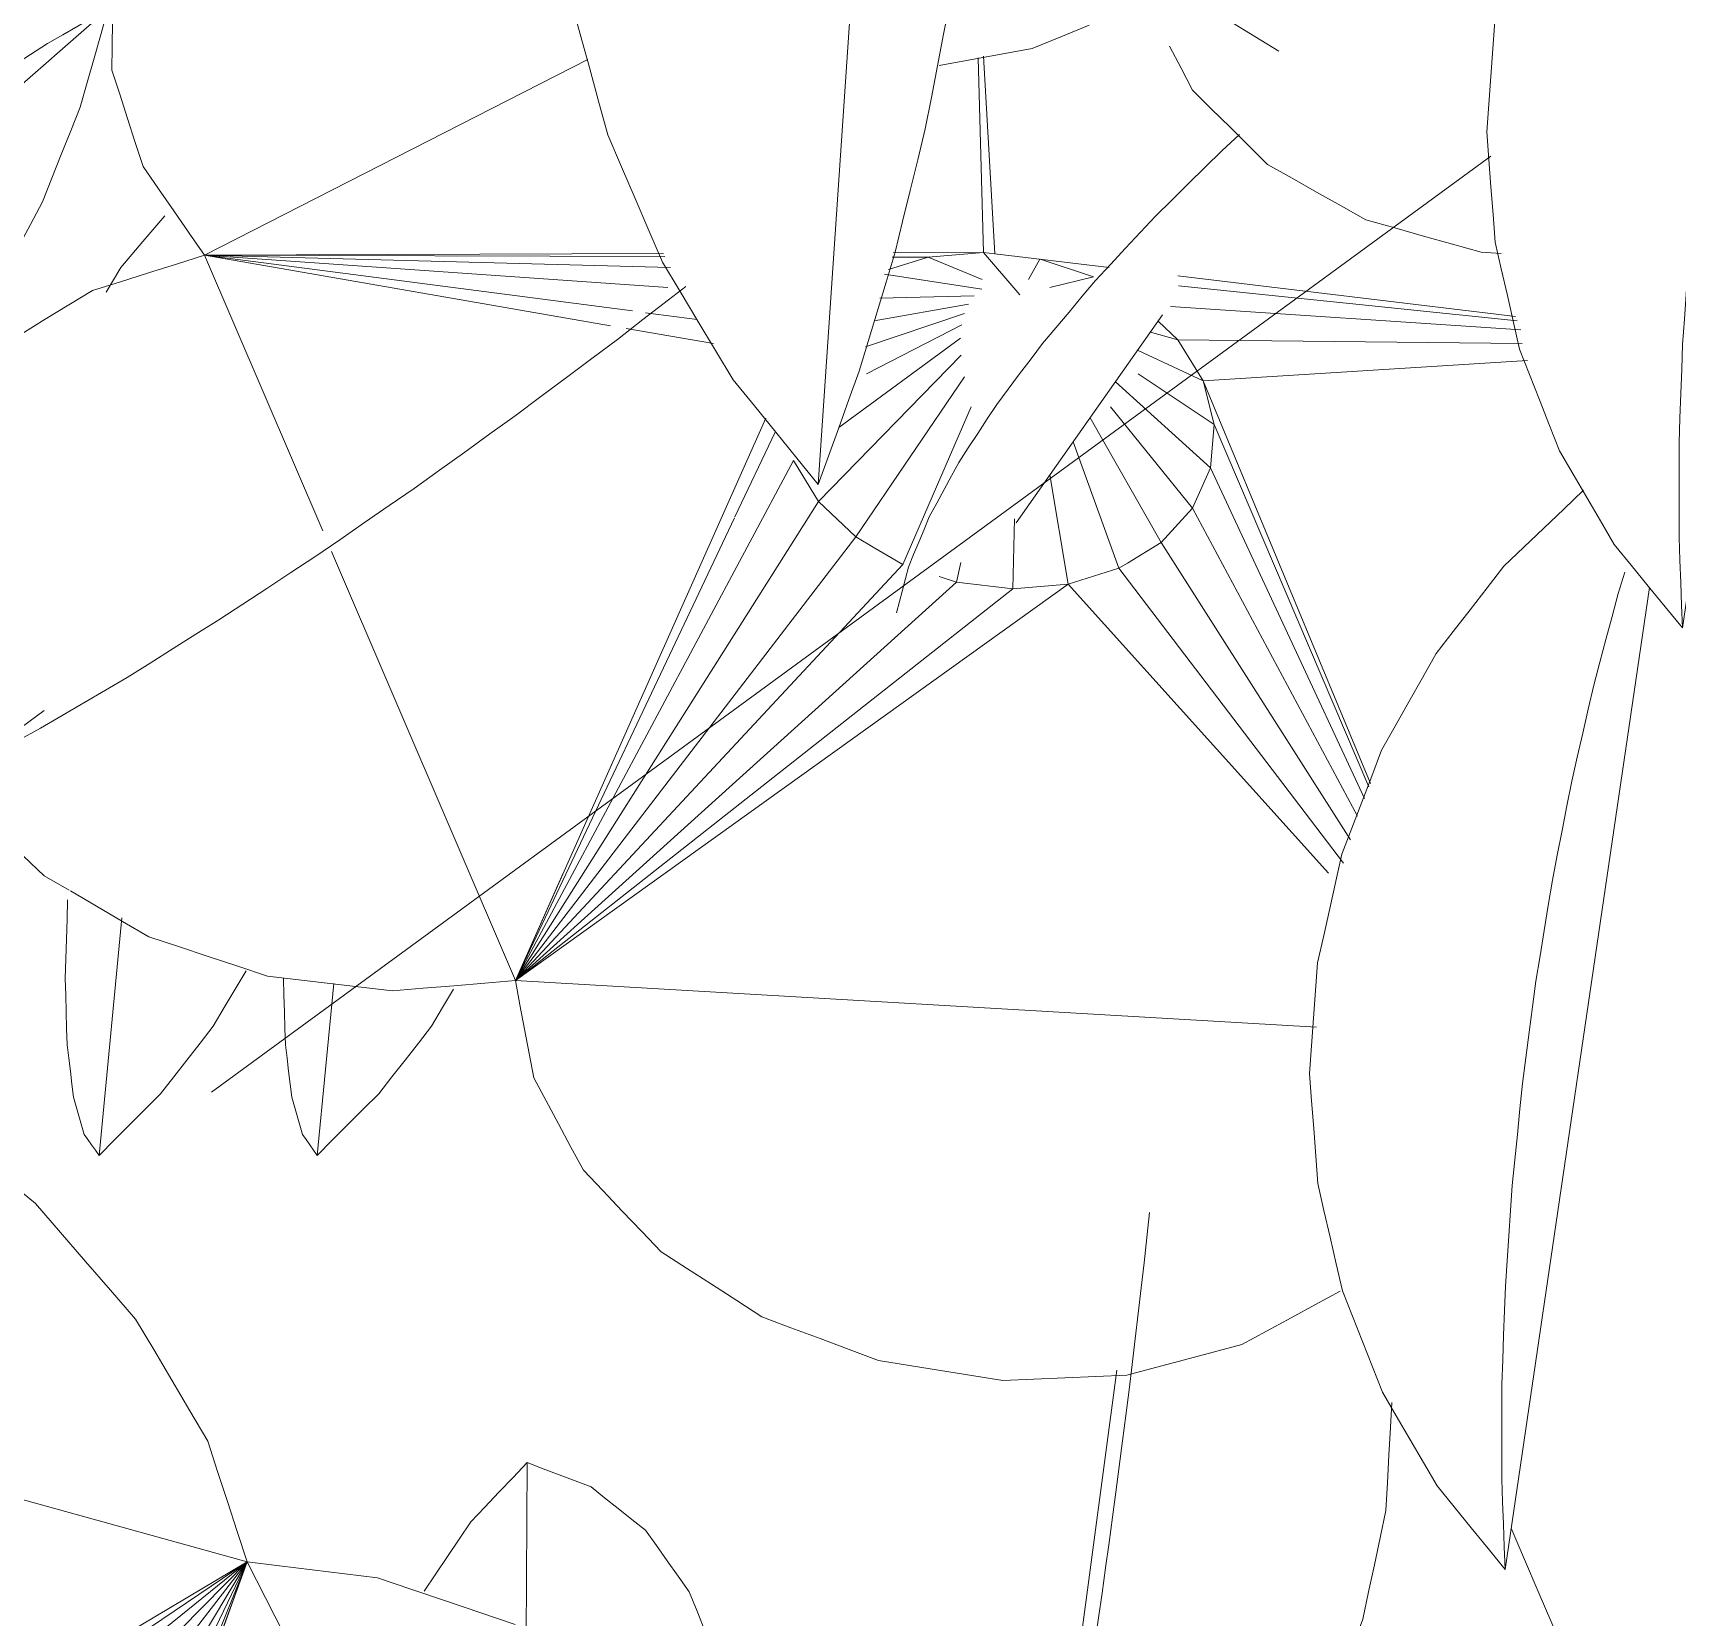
# Model space of a CAD drawing. Header units: metres. Extents: x 10.2 to 20.8, y -0.2 to 6.6.
# Drawn here: x 14.8771 to 14.9406, y 1.6369 to 1.698 of the extents above; entities that cross this region are included whole.
import ezdxf

# ---------------------------------------------------------------- set-up
doc = ezdxf.new("R2010")
doc.units = ezdxf.units.M
doc.layers.add('Importações nas famílias', color=250, linetype='Continuous', lineweight=5)
doc.layers.add('Vegetação', color=7, linetype='Continuous', lineweight=5)

# ---------------------------------------------------------------- blocks, each defined once
blk = doc.blocks.new('Planta_pergolado_12200 - plantas pergolado_skp_Component_12-V2717-Corte 3')
at = {"layer": 'Importações nas famílias'}
for p, q in [((14.759568, 0.731601), (14.759824, 0.732433)), ((14.755202, 0.693948), (14.760778, 0.731832))]:
    blk.add_line(p, q, dxfattribs=at)
at = {"layer": 'Importações nas famílias', "flags": 128}
for points in [[(14.758232, 0.735596), (14.757463, 0.734863), (14.756695, 0.73413), (14.755926, 0.733397), (14.755158, 0.732665)], [(14.755158, 0.732665), (14.754503, 0.731821), (14.753848, 0.730978), (14.753193, 0.730135), (14.752539, 0.729292)], [(14.758625, 0.728068), (14.758861, 0.728951), (14.759096, 0.729835), (14.759332, 0.730718), (14.759568, 0.731601)], [(14.752539, 0.729292), (14.752013, 0.728358), (14.751487, 0.727425), (14.750962, 0.726491), (14.750436, 0.725558)], [(14.757776, 0.72437), (14.757988, 0.725294), (14.7582, 0.726219), (14.758413, 0.727143), (14.758625, 0.728068)], [(14.750436, 0.725558), (14.750052, 0.724555), (14.749668, 0.723553), (14.749284, 0.722551), (14.7489, 0.721549)], [(14.757029, 0.720548), (14.757215, 0.721504), (14.757402, 0.722459), (14.757589, 0.723415), (14.757776, 0.72437)], [(14.7489, 0.721549), (14.748666, 0.720502), (14.748433, 0.719454), (14.748199, 0.718407), (14.747965, 0.71736)], [(14.756392, 0.716645), (14.756551, 0.717621), (14.75671, 0.718597), (14.75687, 0.719572), (14.757029, 0.720548)], [(14.747965, 0.71736), (14.747888, 0.716292), (14.74781, 0.715224), (14.747732, 0.714157), (14.747655, 0.713089)], [(14.755874, 0.712704), (14.756004, 0.713689), (14.756133, 0.714674), (14.756263, 0.71566), (14.756392, 0.716645)], [(14.747655, 0.713089), (14.747735, 0.712026), (14.747815, 0.710963), (14.747895, 0.709899), (14.747975, 0.708836)], [(14.755479, 0.708768), (14.755578, 0.709752), (14.755677, 0.710736), (14.755775, 0.71172), (14.755874, 0.712704)], [(14.747975, 0.708836), (14.748211, 0.707802), (14.748447, 0.706769), (14.748683, 0.705735), (14.748919, 0.704701)], [(14.755212, 0.704883), (14.755279, 0.705854), (14.755346, 0.706826), (14.755412, 0.707797), (14.755479, 0.708768)], [(14.748919, 0.704701), (14.749305, 0.703722), (14.749692, 0.702742), (14.750078, 0.701762), (14.750465, 0.700782)], [(14.755076, 0.701089), (14.75511, 0.702038), (14.755144, 0.702986), (14.755178, 0.703934), (14.755212, 0.704883)], [(14.750465, 0.700782), (14.750992, 0.699879), (14.75152, 0.698976), (14.752048, 0.698072), (14.752575, 0.697169)], [(14.755073, 0.697431), (14.755074, 0.698346), (14.755075, 0.69926), (14.755075, 0.700175), (14.755076, 0.701089)], [(14.752575, 0.697169), (14.753232, 0.696364), (14.753889, 0.695559), (14.754545, 0.694754), (14.755202, 0.693948)], [(14.755202, 0.693948), (14.75517, 0.694819), (14.755137, 0.69569), (14.755105, 0.69656), (14.755073, 0.697431)]]:
    blk.add_lwpolyline(points, dxfattribs=at)
blk = doc.blocks.new('Planta_pergolado_12200 - plantas pergolado_skp_Component_12-V2899-Corte 3')
at = {"layer": 'Importações nas famílias'}
for p, q in [((14.474537, 1.043817), (14.475227, 1.044446)), ((14.466605, 1.029461), (14.472256, 1.037489))]:
    blk.add_line(p, q, dxfattribs=at)
at = {"layer": 'Importações nas famílias', "flags": 128}
for points in [[(14.471985, 1.041299), (14.472623, 1.041928), (14.473261, 1.042558), (14.473899, 1.043187), (14.474537, 1.043817)], [(14.46967, 1.038811), (14.470249, 1.039433), (14.470828, 1.040055), (14.471406, 1.040677), (14.471985, 1.041299)], [(14.467618, 1.03638), (14.468131, 1.036988), (14.468644, 1.037595), (14.469157, 1.038203), (14.46967, 1.038811)], [(14.465852, 1.034032), (14.466294, 1.034619), (14.466735, 1.035206), (14.467177, 1.035793), (14.467618, 1.03638)], [(14.464392, 1.031795), (14.464757, 1.032355), (14.465122, 1.032914), (14.465487, 1.033473), (14.465852, 1.034032)], [(14.463252, 1.029693), (14.463537, 1.030219), (14.463822, 1.030744), (14.464107, 1.03127), (14.464392, 1.031795)], [(14.462447, 1.027749), (14.462648, 1.028235), (14.46285, 1.028721), (14.463051, 1.029207), (14.463252, 1.029693)], [(14.461985, 1.025985), (14.462101, 1.026426), (14.462216, 1.026867), (14.462332, 1.027308), (14.462447, 1.027749)]]:
    blk.add_lwpolyline(points, dxfattribs=at)
blk = doc.blocks.new('Planta_pergolado_12200 - plantas pergolado_skp_Component_17-V3053-Corte 3')
at = {"layer": 'Importações nas famílias'}
for p, q in [((14.924288, 1.733984), (14.924283, 1.734778)), ((14.892755, 1.728227), (14.89234, 1.729145)), ((14.932859, 1.726153), (14.934942, 1.727026)), ((14.936191, 1.726485), (14.935003, 1.725931)), ((14.932924, 1.714807), (14.932859, 1.726153)), ((14.932859, 1.726153), (14.935003, 1.725931)), ((14.932924, 1.714807), (14.935003, 1.725931)), ((14.935003, 1.725931), (14.936961, 1.72528)), ((14.937859, 1.725764), (14.936961, 1.72528)), ((14.932924, 1.714807), (14.936961, 1.72528)), ((14.936961, 1.72528), (14.938601, 1.724246)), ((14.939991, 1.725127), (14.938601, 1.724246)), ((14.930944, 1.72461), (14.932924, 1.714807)), ((14.941849, 1.724419), (14.93981, 1.722897)), ((14.938601, 1.724246), (14.932924, 1.714807)), ((14.938601, 1.724246), (14.939326, 1.723437)), ((14.939326, 1.723437), (14.93981, 1.722897)), ((14.943077, 1.72354), (14.940506, 1.721327)), ((14.932924, 1.714807), (14.93981, 1.722897)), ((14.93981, 1.722897), (14.940506, 1.721327)), ((14.944606, 1.722484), (14.940209, 1.717957)), ((14.94402, 1.722888), (14.943387, 1.72228)), ((14.932924, 1.714807), (14.929949, 1.722019)), ((14.944811, 1.722342), (14.938656, 1.715847)), ((14.943137, 1.72204), (14.940642, 1.719642)), ((14.940506, 1.721327), (14.932924, 1.714807)), ((14.940506, 1.721327), (14.940642, 1.719642)), ((14.916987, 1.720497), (14.913679, 1.720904)), ((14.896286, 1.719553), (14.896632, 1.719949)), ((14.916828, 1.719358), (14.913688, 1.719965)), ((14.932924, 1.714807), (14.929835, 1.719553)), ((14.9405, 1.719553), (14.932924, 1.714807)), ((14.940642, 1.719642), (14.940209, 1.717957)), ((14.91678, 1.718401), (14.913696, 1.71918)), ((14.916483, 1.717819), (14.913701, 1.718635)), ((14.932924, 1.714807), (14.929171, 1.718808)), ((14.916262, 1.717545), (14.913704, 1.71835)), ((14.932924, 1.714807), (14.928861, 1.7179)), ((14.932924, 1.714807), (14.940209, 1.717957)), ((14.940209, 1.717957), (14.939364, 1.716594)), ((14.932924, 1.714807), (14.928599, 1.717132)), ((14.932924, 1.714807), (14.92829, 1.716455)), ((14.939147, 1.716365), (14.932924, 1.714807)), ((14.932924, 1.714807), (14.928044, 1.715751)), ((14.938656, 1.715847), (14.937788, 1.715039)), ((14.938656, 1.715847), (14.941715, 1.714492)), ((14.956831, 1.715981), (14.956137, 1.708106)), ((14.932924, 1.714807), (14.927623, 1.714983)), ((14.932924, 1.714807), (14.937788, 1.715039)), ((14.937788, 1.715039), (14.935966, 1.714004)), ((14.937788, 1.715039), (14.941016, 1.713819)), ((14.932924, 1.714807), (14.927609, 1.714004)), ((14.932924, 1.714807), (14.929567, 1.713354)), ((14.932924, 1.714807), (14.931711, 1.713132)), ((14.932924, 1.714807), (14.933893, 1.713354)), ((14.932924, 1.714807), (14.935966, 1.714004)), ((14.929173, 1.713484), (14.92715, 1.714121)), ((14.929173, 1.713484), (14.927609, 1.714004)), ((14.935966, 1.714004), (14.933893, 1.713354)), ((14.935966, 1.714004), (14.940093, 1.712797)), ((14.926589, 1.709413), (14.929173, 1.713484)), ((14.929567, 1.713354), (14.926882, 1.709335)), ((14.929567, 1.713354), (14.929173, 1.713484)), ((14.931711, 1.713132), (14.929567, 1.713354)), ((14.939044, 1.711482), (14.929567, 1.713354)), ((14.933893, 1.713354), (14.931711, 1.713132)), ((14.939126, 1.711606), (14.931711, 1.713132)), ((14.933893, 1.713354), (14.939429, 1.712047)), ((14.946293, 1.712465), (14.956137, 1.708106)), ((14.946204, 1.711859), (14.956137, 1.708106)), ((14.946084, 1.711045), (14.956137, 1.708106)), ((14.946003, 1.710497), (14.956137, 1.708106)), ((14.956137, 1.708106), (14.945948, 1.710118)), ((14.956137, 1.708106), (14.94596, 1.7102)), ((14.945255, 1.705412), (14.956137, 1.708106)), ((14.933784, 1.689476), (14.933017, 1.689523))]:
    blk.add_line(p, q, dxfattribs=at)
at = {"layer": 'Importações nas famílias', "flags": 128}
for points in [[(14.895983, 1.724918), (14.895176, 1.725745), (14.894369, 1.726573), (14.893562, 1.7274), (14.892755, 1.728227)], [(14.900348, 1.722556), (14.899274, 1.723137), (14.898177, 1.723731), (14.89708, 1.724324), (14.895983, 1.724918)], [(14.896632, 1.719949), (14.897567, 1.720597), (14.898501, 1.721246), (14.899436, 1.721895), (14.900348, 1.722527)], [(14.958535, 1.70835), (14.957347, 1.708229), (14.956137, 1.708106)], [(14.956137, 1.708106), (14.956275, 1.70718), (14.956414, 1.706253), (14.956553, 1.705327), (14.956691, 1.7044)], [(14.956691, 1.7044), (14.956514, 1.703461), (14.956336, 1.702522), (14.956158, 1.701582), (14.95598, 1.700643)], [(14.95598, 1.700643), (14.955498, 1.699755), (14.955016, 1.698867), (14.954534, 1.697978), (14.954052, 1.69709)], [(14.917892, 1.698284), (14.916789, 1.697835), (14.915686, 1.697385)], [(14.915686, 1.697385), (14.914491, 1.697165), (14.913295, 1.696945), (14.9121, 1.696725)], [(14.92188, 1.695782), (14.921434, 1.696632), (14.920988, 1.697482)], [(14.954052, 1.69709), (14.953298, 1.696314), (14.952545, 1.695537), (14.951791, 1.694761), (14.951037, 1.693984)], [(14.924769, 1.692916), (14.924047, 1.693632), (14.923324, 1.694349), (14.922602, 1.695065), (14.92188, 1.695782)], [(14.951037, 1.693984), (14.950064, 1.693372), (14.94909, 1.69276), (14.948116, 1.692148), (14.947142, 1.691537)], [(14.928568, 1.690781), (14.927618, 1.691315), (14.926668, 1.691848), (14.925719, 1.692382), (14.924769, 1.692916)], [(14.947142, 1.691537), (14.946015, 1.691131), (14.944887, 1.690725), (14.94376, 1.69032), (14.942993, 1.690044)], [(14.933017, 1.689523), (14.931905, 1.689837), (14.930793, 1.690152), (14.92968, 1.690466), (14.928568, 1.690781)]]:
    blk.add_lwpolyline(points, dxfattribs=at)
blk = doc.blocks.new('Planta_pergolado_12200 - plantas pergolado_skp_Component_16-V3054-Corte 3')
for name, p in [('Planta_pergolado_12200 - plantas pergolado_skp_Component_17-V3053-Corte 3', (0, 0)), ('Planta_pergolado_12200 - plantas pergolado_skp_Component_12-V2899-Corte 3', (0.448465, 0.649623)), ('Planta_pergolado_12200 - plantas pergolado_skp_Component_12-V2717-Corte 3', (0.17874, 0.944751))]:
    blk.add_blockref(name, p)
blk = doc.blocks.new('Planta_pergolado_12200 - plantas pergolado_skp_-V3105-Corte 3')
blk.add_blockref('Planta_pergolado_12200 - plantas pergolado_skp_Component_16-V3054-Corte 3', (0, 0))
blk = doc.blocks.new('Planta_pergolado_12200 - plantas pergolado_skp_-V3106-Corte 3')
blk.add_blockref('Planta_pergolado_12200 - plantas pergolado_skp_-V3105-Corte 3', (0, 0))
blk = doc.blocks.new('Planta_pergolado_12200 - plantas pergolado_skp_Component_12-V2729-Corte 3')
at = {"layer": 'Importações nas famílias'}
blk.add_line((14.85772, 0.529997), (14.864207, 0.574067), dxfattribs=at)
at = {"layer": 'Importações nas famílias', "flags": 128}
for points in [[(14.864207, 0.574067), (14.863343, 0.573461), (14.862478, 0.572856), (14.861614, 0.57225), (14.86075, 0.571645)], [(14.863111, 0.570979), (14.863385, 0.571751), (14.863659, 0.572523), (14.863933, 0.573295), (14.864207, 0.574067)], [(14.86075, 0.571645), (14.859981, 0.570912), (14.859213, 0.570179), (14.858444, 0.569446), (14.857676, 0.568713)], [(14.862086, 0.56765), (14.862342, 0.568482), (14.862598, 0.569314), (14.862854, 0.570147), (14.863111, 0.570979)], [(14.857676, 0.568713), (14.857021, 0.56787), (14.856366, 0.567027), (14.855712, 0.566184), (14.855057, 0.565341)], [(14.861143, 0.564117), (14.861379, 0.565), (14.861614, 0.565883), (14.86185, 0.566767), (14.862086, 0.56765)], [(14.855057, 0.565341), (14.854531, 0.564407), (14.854006, 0.563474), (14.85348, 0.56254), (14.852955, 0.561606)], [(14.860294, 0.560419), (14.860506, 0.561343), (14.860719, 0.562268), (14.860931, 0.563192), (14.861143, 0.564117)], [(14.852955, 0.561606), (14.85257, 0.560604), (14.852186, 0.559602), (14.851802, 0.5586), (14.851418, 0.557598)], [(14.859547, 0.556597), (14.859734, 0.557552), (14.85992, 0.558508), (14.860107, 0.559463), (14.860294, 0.560419)], [(14.851418, 0.557598), (14.851184, 0.55655), (14.850951, 0.555503), (14.850717, 0.554456), (14.850483, 0.553409)], [(14.858911, 0.552694), (14.85907, 0.55367), (14.859229, 0.554645), (14.859388, 0.555621), (14.859547, 0.556597)], [(14.850483, 0.553409), (14.850406, 0.552341), (14.850328, 0.551273), (14.85025, 0.550205), (14.850173, 0.549138)], [(14.858392, 0.548753), (14.858522, 0.549738), (14.858651, 0.550723), (14.858781, 0.551709), (14.858911, 0.552694)], [(14.850173, 0.549138), (14.850253, 0.548075), (14.850333, 0.547011), (14.850413, 0.545948), (14.850493, 0.544885)], [(14.857997, 0.544817), (14.858096, 0.545801), (14.858195, 0.546785), (14.858293, 0.547769), (14.858392, 0.548753)], [(14.850493, 0.544885), (14.850729, 0.543851), (14.850965, 0.542818), (14.851201, 0.541784), (14.851437, 0.54075)], [(14.85773, 0.540931), (14.857797, 0.541903), (14.857864, 0.542874), (14.857931, 0.543846), (14.857997, 0.544817)], [(14.851437, 0.54075), (14.851824, 0.53977), (14.85221, 0.53879), (14.852596, 0.537811), (14.852983, 0.536831)], [(14.857595, 0.537138), (14.857629, 0.538087), (14.857663, 0.539035), (14.857696, 0.539983), (14.85773, 0.540931)], [(14.857591, 0.53348), (14.857592, 0.534395), (14.857593, 0.535309), (14.857594, 0.536224), (14.857595, 0.537138)], [(14.852983, 0.536831), (14.853511, 0.535928), (14.854038, 0.535024), (14.854566, 0.534121), (14.855094, 0.533218)], [(14.855094, 0.533218), (14.85575, 0.532413), (14.856407, 0.531608), (14.857063, 0.530802), (14.85772, 0.529997)], [(14.85772, 0.529997), (14.857688, 0.530868), (14.857656, 0.531739), (14.857623, 0.532609), (14.857591, 0.53348)]]:
    blk.add_lwpolyline(points, dxfattribs=at)
blk = doc.blocks.new('Planta_pergolado_12200 - plantas pergolado_skp_Component_16-V3388-Corte 3')
blk.add_blockref('Planta_pergolado_12200 - plantas pergolado_skp_Component_12-V2729-Corte 3', (0.083063, 1.145035))
blk = doc.blocks.new('Planta_pergolado_12200 - plantas pergolado_skp_Component_12-V3013-Corte 3')
at = {"layer": 'Importações nas famílias'}
blk.add_line((14.813126, 1.108396), (14.813096, 1.101683), dxfattribs=at)
at = {"layer": 'Importações nas famílias', "flags": 128}
for points in [[(14.813126, 1.108396), (14.812585, 1.107824), (14.812043, 1.107253), (14.811502, 1.106681), (14.810961, 1.106109)], [(14.815596, 1.107461), (14.814979, 1.107695), (14.814361, 1.107928), (14.813743, 1.108162), (14.813126, 1.108396)], [(14.817698, 1.105788), (14.817173, 1.106206), (14.816647, 1.106625), (14.816122, 1.107043), (14.815596, 1.107461)], [(14.810961, 1.106109), (14.810509, 1.105442), (14.810057, 1.104775), (14.809605, 1.104108), (14.809153, 1.103441)], [(14.819382, 1.103417), (14.818961, 1.10401), (14.81854, 1.104603), (14.818119, 1.105195), (14.817698, 1.105788)], [(14.820608, 1.100403), (14.820301, 1.101157), (14.819995, 1.10191), (14.819688, 1.102664), (14.819382, 1.103417)], [(14.821163, 1.097714), (14.820978, 1.098611), (14.820793, 1.099507), (14.820608, 1.100403)]]:
    blk.add_lwpolyline(points, dxfattribs=at)
blk = doc.blocks.new('Planta_pergolado_12200 - plantas pergolado_skp_Component_17-V3416-Corte 3')
at = {"layer": 'Importações nas famílias'}
for p, q in [((14.885381, 1.638996), (14.844983, 1.65019)), ((14.862594, 1.625413), (14.885381, 1.638996)), ((14.885381, 1.638996), (14.864864, 1.625135)), ((14.885381, 1.638996), (14.870904, 1.627268)), ((14.885381, 1.638996), (14.873073, 1.626513)), ((14.885381, 1.638996), (14.874714, 1.625118)), ((14.885381, 1.638996), (14.880628, 1.631053)), ((14.885381, 1.638996), (14.882029, 1.631978)), ((14.885381, 1.638996), (14.882743, 1.632428)), ((14.885381, 1.638996), (14.883032, 1.632539)), ((14.885381, 1.638996), (14.883052, 1.632546)), ((14.885381, 1.638996), (14.887828, 1.634215))]:
    blk.add_line(p, q, dxfattribs=at)
at = {"layer": 'Importações nas famílias', "flags": 128}
for points in [[(14.872523, 1.656712), (14.873696, 1.655738), (14.874868, 1.654764), (14.87604, 1.653789), (14.877213, 1.652815)], [(14.877213, 1.652815), (14.87818, 1.651701), (14.879147, 1.650587), (14.880115, 1.649473), (14.881082, 1.648359)], [(14.881082, 1.648359), (14.881779, 1.64718), (14.882475, 1.646002), (14.883172, 1.644824), (14.883868, 1.643645)], [(14.883868, 1.643645), (14.884246, 1.642483), (14.884625, 1.641321), (14.885003, 1.640159), (14.885381, 1.638996)], [(14.885381, 1.638996), (14.886639, 1.638842), (14.887897, 1.638688), (14.889156, 1.638534), (14.890414, 1.638379)], [(14.890414, 1.638379), (14.891744, 1.637927), (14.893075, 1.637475), (14.894405, 1.637022), (14.895736, 1.63657)]]:
    blk.add_lwpolyline(points, dxfattribs=at)
blk = doc.blocks.new('Planta_pergolado_12200 - plantas pergolado_skp_Component_16-V3417-Corte 3')
for name, p in [('Planta_pergolado_12200 - plantas pergolado_skp_Component_17-V3416-Corte 3', (0, 0)), ('Planta_pergolado_12200 - plantas pergolado_skp_Component_12-V3013-Corte 3', (0.083063, 0.534424))]:
    blk.add_blockref(name, p)
blk = doc.blocks.new('Planta_pergolado_12200 - plantas pergolado_skp_Component_12-V2800-Corte 3')
at = {"layer": 'Importações nas famílias'}
blk.add_line((14.824367, 0.535531), (14.827651, 0.584105), dxfattribs=at)
at = {"layer": 'Importações nas famílias', "flags": 128}
for points in [[(14.829919, 0.582765), (14.829722, 0.583809), (14.829524, 0.584853), (14.829396, 0.58553)], [(14.830466, 0.578333), (14.830329, 0.579441), (14.830192, 0.580549), (14.830056, 0.581657), (14.829919, 0.582765)], [(14.817729, 0.578518), (14.817284, 0.577526), (14.81676, 0.576355), (14.816235, 0.575184)], [(14.830764, 0.573694), (14.830689, 0.574854), (14.830615, 0.576014), (14.83054, 0.577173), (14.830466, 0.578333)], [(14.816235, 0.575184), (14.815878, 0.573927), (14.815521, 0.572669), (14.815165, 0.571412), (14.814808, 0.570155)], [(14.830809, 0.5689), (14.830798, 0.570098), (14.830786, 0.571297), (14.830775, 0.572495), (14.830764, 0.573694)], [(14.814808, 0.570155), (14.814628, 0.568841), (14.814448, 0.567528), (14.814268, 0.566214), (14.814088, 0.5649)], [(14.830602, 0.564003), (14.830654, 0.565227), (14.830706, 0.566451), (14.830757, 0.567676), (14.830809, 0.5689)], [(14.814088, 0.5649), (14.814088, 0.563561), (14.814089, 0.562221), (14.81409, 0.560882), (14.814091, 0.559542)], [(14.830144, 0.559059), (14.830258, 0.560295), (14.830373, 0.561531), (14.830487, 0.562767), (14.830602, 0.564003)], [(14.814091, 0.559542), (14.814272, 0.558209), (14.814454, 0.556875), (14.814635, 0.555541), (14.814816, 0.554207)], [(14.82944, 0.554122), (14.829616, 0.555357), (14.829792, 0.556591), (14.829968, 0.557825), (14.830144, 0.559059)], [(14.814816, 0.554207), (14.815174, 0.552911), (14.815532, 0.551614), (14.81589, 0.550317), (14.816248, 0.549021)], [(14.828499, 0.549248), (14.828735, 0.550466), (14.82897, 0.551685), (14.829205, 0.552904), (14.82944, 0.554122)], [(14.816248, 0.549021), (14.816775, 0.547791), (14.817301, 0.546562), (14.817827, 0.545333), (14.818353, 0.544103)], [(14.827331, 0.544489), (14.827623, 0.545679), (14.827915, 0.546869), (14.828207, 0.548058), (14.828499, 0.549248)], [(14.818353, 0.544103), (14.819035, 0.54297), (14.819717, 0.541837), (14.820399, 0.540704), (14.821081, 0.539571)], [(14.825949, 0.5399), (14.826294, 0.541047), (14.82664, 0.542195), (14.826985, 0.543342), (14.827331, 0.544489)], [(14.821081, 0.539571), (14.821902, 0.538561), (14.822724, 0.537551), (14.823546, 0.536541), (14.824367, 0.535531)], [(14.824367, 0.535531), (14.824763, 0.536623), (14.825158, 0.537715), (14.825553, 0.538808), (14.825949, 0.5399)]]:
    blk.add_lwpolyline(points, dxfattribs=at)
blk = doc.blocks.new('Planta_pergolado_12200 - plantas pergolado_skp_Component_16-V3427-Corte 3')
blk.add_blockref('Planta_pergolado_12200 - plantas pergolado_skp_Component_12-V2800-Corte 3', (0.083063, 1.145035))
blk = doc.blocks.new('Planta_pergolado_12200 - plantas pergolado_skp_Component_12-V3170-Corte 3')
at = {"layer": 'Importações nas famílias'}
for p, q in [((14.763543, 0.682071), (14.76728, 0.737355)), ((14.763515, 0.734317), (14.762695, 0.733397))]:
    blk.add_line(p, q, dxfattribs=at)
at = {"layer": 'Importações nas famílias', "flags": 128}
for points in [[(14.76728, 0.737355), (14.766339, 0.736595), (14.765398, 0.735836), (14.764456, 0.735076), (14.763515, 0.734317)], [(14.768305, 0.733481), (14.768049, 0.734449), (14.767792, 0.735418), (14.767536, 0.736386), (14.76728, 0.737355)], [(14.769094, 0.729305), (14.768897, 0.730349), (14.768699, 0.731393), (14.768502, 0.732437), (14.768305, 0.733481)], [(14.769641, 0.724873), (14.769505, 0.725981), (14.769368, 0.727089), (14.769231, 0.728197), (14.769094, 0.729305)], [(14.769939, 0.720234), (14.769865, 0.721393), (14.76979, 0.722553), (14.769716, 0.723713), (14.769641, 0.724873)], [(14.769985, 0.715439), (14.769973, 0.716638), (14.769962, 0.717837), (14.76995, 0.719035), (14.769939, 0.720234)], [(14.769777, 0.710543), (14.769829, 0.711767), (14.769881, 0.712991), (14.769933, 0.714215), (14.769985, 0.715439)], [(14.769319, 0.705599), (14.769434, 0.706835), (14.769548, 0.708071), (14.769663, 0.709307), (14.769777, 0.710543)], [(14.768616, 0.700662), (14.768792, 0.701896), (14.768968, 0.70313), (14.769143, 0.704365), (14.769319, 0.705599)], [(14.767675, 0.695787), (14.76791, 0.697006), (14.768145, 0.698225), (14.768381, 0.699443), (14.768616, 0.700662)], [(14.766506, 0.691029), (14.766799, 0.692219), (14.767091, 0.693408), (14.767383, 0.694598), (14.767675, 0.695787)], [(14.755435, 0.695534), (14.75595, 0.694331), (14.756476, 0.693102), (14.757002, 0.691872), (14.757528, 0.690643)], [(14.757528, 0.690643), (14.75821, 0.68951), (14.758892, 0.688377), (14.759574, 0.687244), (14.760256, 0.686111)], [(14.765124, 0.68644), (14.76547, 0.687587), (14.765815, 0.688734), (14.766161, 0.689882), (14.766506, 0.691029)], [(14.760256, 0.686111), (14.761078, 0.685101), (14.761899, 0.684091), (14.762721, 0.683081), (14.763543, 0.682071)], [(14.763543, 0.682071), (14.763938, 0.683163), (14.764333, 0.684255), (14.764729, 0.685347), (14.765124, 0.68644)]]:
    blk.add_lwpolyline(points, dxfattribs=at)
blk = doc.blocks.new('Planta_pergolado_12200 - plantas pergolado_skp_Component_12-V3304-Corte 3')
at = {"layer": 'Importações nas famílias'}
for p, q in [((14.432052, 1.039316), (14.431475, 1.038368)), ((14.425846, 1.019845), (14.429082, 1.022216))]:
    blk.add_line(p, q, dxfattribs=at)
at = {"layer": 'Importações nas famílias', "flags": 128}
for points in [[(14.433743, 1.041305), (14.432898, 1.040311), (14.432052, 1.039316)], [(14.451213, 1.036539), (14.452197, 1.037302), (14.45318, 1.038064), (14.453849, 1.038582)], [(14.447271, 1.033595), (14.448256, 1.034331), (14.449242, 1.035067), (14.450228, 1.035803), (14.451213, 1.036539)], [(14.443364, 1.030788), (14.444341, 1.03149), (14.445318, 1.032191), (14.446294, 1.032893), (14.447271, 1.033595)], [(14.439537, 1.028151), (14.440494, 1.02881), (14.441451, 1.02947), (14.442407, 1.030129), (14.443364, 1.030788)], [(14.435831, 1.025712), (14.436758, 1.026322), (14.437684, 1.026931), (14.43861, 1.027541), (14.439537, 1.028151)], [(14.432288, 1.023499), (14.433174, 1.024052), (14.43406, 1.024606), (14.434945, 1.025159), (14.435831, 1.025712)], [(14.428948, 1.021536), (14.429783, 1.022027), (14.430618, 1.022518), (14.431453, 1.023008), (14.432288, 1.023499)], [(14.426027, 1.022434), (14.425937, 1.02114), (14.425846, 1.019845)], [(14.425846, 1.019845), (14.426622, 1.020268), (14.427397, 1.020691), (14.428172, 1.021113), (14.428948, 1.021536)]]:
    blk.add_lwpolyline(points, dxfattribs=at)
blk = doc.blocks.new('Planta_pergolado_12200 - plantas pergolado_skp_Component_16-V3429-Corte 3')
for name, p in [('Planta_pergolado_12200 - plantas pergolado_skp_Component_12-V3304-Corte 3', (0.448465, 0.649623)), ('Planta_pergolado_12200 - plantas pergolado_skp_Component_12-V3170-Corte 3', (0.17874, 0.944751))]:
    blk.add_blockref(name, p)
blk = doc.blocks.new('Planta_pergolado_12200 - plantas pergolado_skp_-V3435-Corte 3')
at = {"layer": 'Importações nas famílias'}
blk.add_line((14.933395, 1.693234), (14.884005, 1.657114), dxfattribs=at)
for name in ['Planta_pergolado_12200 - plantas pergolado_skp_Component_16-V3427-Corte 3', 'Planta_pergolado_12200 - plantas pergolado_skp_Component_16-V3429-Corte 3', 'Planta_pergolado_12200 - plantas pergolado_skp_Component_16-V3417-Corte 3']:
    blk.add_blockref(name, (0, 0))
blk = doc.blocks.new('Planta_pergolado_12200 - plantas pergolado_skp_-V3436-Corte 3')
for name in ['Planta_pergolado_12200 - plantas pergolado_skp_-V3435-Corte 3', 'Planta_pergolado_12200 - plantas pergolado_skp_Component_16-V3388-Corte 3']:
    blk.add_blockref(name, (0, 0))
blk = doc.blocks.new('Planta_pergolado_12200 - plantas pergolado_skp_-V3437-Corte 3')
blk.add_blockref('Planta_pergolado_12200 - plantas pergolado_skp_-V3436-Corte 3', (0, 0))
blk = doc.blocks.new('Planta_pergolado_12200 - plantas pergolado_skp_Component_12-V3673-Corte 3')
at = {"layer": 'Importações nas famílias'}
blk.add_line((14.918951, 1.646393), (14.916549, 1.628293), dxfattribs=at)
at = {"layer": 'Importações nas famílias', "flags": 128}
for points in [[(14.920221, 1.652477), (14.920114, 1.651505), (14.920006, 1.650534), (14.919898, 1.649562)], [(14.919898, 1.649562), (14.91978, 1.648578), (14.919662, 1.647594), (14.919545, 1.646611), (14.919427, 1.645627)], [(14.919427, 1.645627), (14.9193, 1.644641), (14.919174, 1.643656), (14.919048, 1.642671), (14.918921, 1.641686)], [(14.92934, 1.640971), (14.929399, 1.642038), (14.929458, 1.643106), (14.929517, 1.644174), (14.929571, 1.645146)], [(14.918921, 1.641686), (14.918787, 1.64071), (14.918654, 1.639734), (14.91852, 1.638758), (14.918386, 1.637782)], [(14.928453, 1.636782), (14.928675, 1.637829), (14.928896, 1.638876), (14.929118, 1.639923), (14.92934, 1.640971)], [(14.918386, 1.637782), (14.918247, 1.636827), (14.918107, 1.635872), (14.917967, 1.634916), (14.917828, 1.633961)], [(14.926937, 1.632773), (14.927316, 1.633775), (14.927695, 1.634777), (14.928074, 1.63578), (14.928453, 1.636782)], [(14.917828, 1.633961), (14.917684, 1.633036), (14.91754, 1.632112), (14.917397, 1.631187), (14.917253, 1.630263)], [(14.924827, 1.629039), (14.925355, 1.629972), (14.925882, 1.630906), (14.92641, 1.631839), (14.926937, 1.632773)], [(14.917253, 1.630263), (14.917106, 1.629379), (14.91696, 1.628496), (14.916841, 1.627777)], [(14.922172, 1.625666), (14.922836, 1.626509), (14.9235, 1.627352), (14.924163, 1.628195), (14.924827, 1.629039)], [(14.919036, 1.622734), (14.91982, 1.623467), (14.920604, 1.6242), (14.921388, 1.624933), (14.922172, 1.625666)]]:
    blk.add_lwpolyline(points, dxfattribs=at)
blk = doc.blocks.new('Planta_pergolado_12200 - plantas pergolado_skp_Component_16-V3677-Corte 3')
blk.add_blockref('Planta_pergolado_12200 - plantas pergolado_skp_Component_12-V3673-Corte 3', (0, 0))
blk = doc.blocks.new('Planta_pergolado_12200 - plantas pergolado_skp_Component_12-V3695-Corte 3')
at = {"layer": 'Importações nas famílias'}
blk.add_line((14.879669, 1.654677), (14.880552, 1.663848), dxfattribs=at)
at = {"layer": 'Importações nas famílias', "flags": 128}
for points in [[(14.878458, 1.664535), (14.878434, 1.663775), (14.87841, 1.663015), (14.878386, 1.662256), (14.878362, 1.661496)], [(14.884081, 1.659666), (14.884502, 1.660376), (14.884924, 1.661086), (14.885345, 1.661796)], [(14.878362, 1.661496), (14.878382, 1.660856), (14.878401, 1.660217), (14.87842, 1.659577), (14.878439, 1.658937)], [(14.882041, 1.657047), (14.882551, 1.657701), (14.883061, 1.658356), (14.883571, 1.659011), (14.884081, 1.659666)], [(14.878439, 1.658937), (14.878501, 1.658433), (14.878563, 1.657928), (14.878625, 1.657424), (14.878687, 1.656919)], [(14.878687, 1.656919), (14.878791, 1.656561), (14.878894, 1.656203), (14.878997, 1.655845), (14.8791, 1.655488)], [(14.879669, 1.654677), (14.880262, 1.65527), (14.880855, 1.655862), (14.881448, 1.656454), (14.882041, 1.657047)], [(14.8791, 1.655488), (14.879242, 1.655285), (14.879384, 1.655083), (14.879527, 1.65488), (14.879669, 1.654677)]]:
    blk.add_lwpolyline(points, dxfattribs=at)
blk = doc.blocks.new('Planta_pergolado_12200 - plantas pergolado_skp_Component_17-V3697-Corte 3')
at = {"layer": 'Importações nas famílias'}
for p, q in [((14.925209, 1.69728), (14.913388, 1.704543)), ((14.913812, 1.697096), (14.914247, 1.689465)), ((14.898532, 1.696958), (14.883744, 1.689407)), ((14.913809, 1.689517), (14.913598, 1.697033)), ((14.883744, 1.689407), (14.901451, 1.689472)), ((14.910324, 1.689504), (14.913809, 1.689517)), ((14.911671, 1.689334), (14.913809, 1.689517)), ((14.91521, 1.687878), (14.913809, 1.689517)), ((14.913809, 1.689517), (14.914247, 1.689465)), ((14.914247, 1.689465), (14.918664, 1.688933)), ((14.901727, 1.688932), (14.883744, 1.689407)), ((14.883744, 1.689407), (14.901508, 1.68936)), ((14.901629, 1.688166), (14.883744, 1.689407)), ((14.900256, 1.687259), (14.883744, 1.689407)), ((14.899413, 1.686689), (14.883744, 1.689407)), ((14.888304, 1.678771), (14.883744, 1.689407)), ((14.910147, 1.688855), (14.911671, 1.689334)), ((14.910278, 1.689337), (14.911671, 1.689334)), ((14.913757, 1.688476), (14.911671, 1.689334)), ((14.915546, 1.688475), (14.915985, 1.689255)), ((14.915998, 1.689254), (14.918054, 1.688574)), ((14.913747, 1.688102), (14.909983, 1.68868)), ((14.916374, 1.688163), (14.918054, 1.688574)), ((14.921314, 1.688614), (14.934347, 1.687044)), ((14.92134, 1.688233), (14.934412, 1.686879)), ((14.913449, 1.687839), (14.909805, 1.687758)), ((14.902759, 1.686933), (14.900764, 1.687193)), ((14.909257, 1.68588), (14.91307, 1.68716)), ((14.913228, 1.687526), (14.909587, 1.68688)), ((14.921026, 1.687434), (14.93455, 1.686529)), ((14.903393, 1.685999), (14.90002, 1.686584)), ((14.912967, 1.686727), (14.909288, 1.684839)), ((14.920251, 1.686445), (14.921313, 1.686144)), ((14.920549, 1.686868), (14.921313, 1.686144)), ((14.908221, 1.682767), (14.912922, 1.686205)), ((14.919783, 1.685735), (14.922282, 1.684563)), ((14.921313, 1.686144), (14.922282, 1.684563)), ((14.921313, 1.686144), (14.934598, 1.686009)), ((14.907438, 1.679906), (14.912947, 1.685557)), ((14.922282, 1.684563), (14.934801, 1.685354)), ((14.913069, 1.684718), (14.908881, 1.678538)), ((14.918903, 1.684531), (14.922575, 1.681203)), ((14.919783, 1.684831), (14.922713, 1.682878)), ((14.928744, 1.669021), (14.922282, 1.684563)), ((14.922713, 1.682878), (14.922282, 1.684563)), ((14.895741, 1.661426), (14.90541, 1.683124)), ((14.910697, 1.677476), (14.913336, 1.683558)), ((14.917922, 1.683137), (14.920671, 1.67833)), ((14.918712, 1.683558), (14.921879, 1.679651)), ((14.904213, 1.679316), (14.905761, 1.682586)), ((14.922575, 1.681203), (14.922713, 1.682878)), ((14.922713, 1.682878), (14.928686, 1.668896)), ((14.919035, 1.677329), (14.917267, 1.682206)), ((14.895741, 1.661426), (14.906469, 1.681486)), ((14.907438, 1.679906), (14.906469, 1.681486)), ((14.921879, 1.679651), (14.922575, 1.681203)), ((14.922575, 1.681203), (14.92852, 1.668449)), ((14.916373, 1.680936), (14.91708, 1.676716)), ((14.895741, 1.661426), (14.907438, 1.679906)), ((14.895741, 1.661426), (14.904196, 1.679282)), ((14.908881, 1.678538), (14.907438, 1.679906)), ((14.920671, 1.67833), (14.921879, 1.679651)), ((14.928246, 1.667767), (14.921879, 1.679651)), ((14.915006, 1.679236), (14.914942, 1.676533)), ((14.895741, 1.661426), (14.908881, 1.678538)), ((14.909608, 1.678112), (14.908881, 1.678538)), ((14.910697, 1.677476), (14.909608, 1.678112)), ((14.919364, 1.67753), (14.920671, 1.67833)), ((14.927971, 1.666857), (14.920671, 1.67833)), ((14.895741, 1.661426), (14.888643, 1.677982)), ((14.895741, 1.661426), (14.910697, 1.677476)), ((14.912934, 1.677558), (14.912765, 1.676792)), ((14.919364, 1.67753), (14.919035, 1.677329)), ((14.895741, 1.661426), (14.912765, 1.676792)), ((14.912765, 1.676792), (14.912101, 1.677011)), ((14.914942, 1.676533), (14.912765, 1.676792)), ((14.919035, 1.677329), (14.91708, 1.676716)), ((14.919035, 1.677329), (14.9277, 1.665958)), ((14.91708, 1.676716), (14.895741, 1.661426)), ((14.895741, 1.661426), (14.914942, 1.676533)), ((14.91708, 1.676716), (14.914942, 1.676533)), ((14.91708, 1.676716), (14.92713, 1.665561)), ((14.878515, 1.664907), (14.877557, 1.665467)), ((14.895741, 1.661426), (14.897583, 1.665561)), ((14.895741, 1.661426), (14.926657, 1.659627))]:
    blk.add_line(p, q, dxfattribs=at)
at = {"layer": 'Importações nas famílias', "flags": 128}
for points in [[(14.880169, 1.696546), (14.880182, 1.697481), (14.880195, 1.698416), (14.880208, 1.699351), (14.880221, 1.700286)], [(14.881371, 1.692836), (14.88107, 1.693763), (14.88077, 1.694691), (14.880469, 1.695619), (14.880169, 1.696546)], [(14.883744, 1.689407), (14.883151, 1.690264), (14.882557, 1.691121), (14.881964, 1.691978), (14.881371, 1.692836)], [(14.879411, 1.688047), (14.880494, 1.688387), (14.881578, 1.688727), (14.882661, 1.689067), (14.883744, 1.689407)], [(14.875781, 1.685827), (14.876689, 1.686382), (14.877596, 1.686937), (14.878503, 1.687492), (14.879411, 1.688047)], [(14.877557, 1.665467), (14.876758, 1.666225), (14.875958, 1.666983), (14.875158, 1.667742), (14.874359, 1.6685)], [(14.881586, 1.663111), (14.880579, 1.6637), (14.879571, 1.664289), (14.878564, 1.664878)], [(14.88617, 1.661595), (14.885024, 1.661974), (14.883878, 1.662353), (14.882732, 1.662732), (14.881586, 1.663111)], [(14.890998, 1.66102), (14.889791, 1.661164), (14.888584, 1.661307), (14.887377, 1.661451), (14.88617, 1.661595)], [(14.895741, 1.661426), (14.894555, 1.661325), (14.893369, 1.661223), (14.892184, 1.661122), (14.890998, 1.66102)], [(14.896446, 1.657673), (14.89627, 1.658611), (14.896093, 1.65955), (14.895917, 1.660488), (14.895741, 1.661426)], [(14.898366, 1.654102), (14.897886, 1.654995), (14.897406, 1.655887), (14.896926, 1.65678), (14.896446, 1.657673)], [(14.90137, 1.650956), (14.900619, 1.651743), (14.899868, 1.652529), (14.899117, 1.653315), (14.898366, 1.654102)], [(14.905253, 1.648451), (14.904282, 1.649077), (14.903312, 1.649704), (14.902341, 1.65033), (14.90137, 1.650956)], [(14.927574, 1.649431), (14.926626, 1.648917), (14.925678, 1.648402), (14.92473, 1.647887), (14.923782, 1.647373)], [(14.90975, 1.646756), (14.908626, 1.64718), (14.907502, 1.647604), (14.906377, 1.648027), (14.905253, 1.648451)], [(14.923782, 1.647373), (14.922672, 1.647079), (14.921562, 1.646785), (14.920452, 1.646492), (14.919342, 1.646198)], [(14.914556, 1.645988), (14.913354, 1.64618), (14.912153, 1.646372), (14.910952, 1.646564), (14.90975, 1.646756)], [(14.919342, 1.646198), (14.918145, 1.646146), (14.916949, 1.646093), (14.915752, 1.64604), (14.914556, 1.645988)]]:
    blk.add_lwpolyline(points, dxfattribs=at)
blk = doc.blocks.new('Planta_pergolado_12200 - plantas pergolado_skp_Component_16-V3698-Corte 3')
for name in ['Planta_pergolado_12200 - plantas pergolado_skp_Component_17-V3697-Corte 3', 'Planta_pergolado_12200 - plantas pergolado_skp_Component_12-V3695-Corte 3']:
    blk.add_blockref(name, (0, 0))
blk = doc.blocks.new('Planta_pergolado_12200 - plantas pergolado_skp_Component_12-V3723-Corte 3')
at = {"layer": 'Importações nas famílias'}
blk.add_line((14.866656, 1.687254), (14.880015, 1.69891), dxfattribs=at)
at = {"layer": 'Importações nas famílias', "flags": 128}
for points in [[(14.880015, 1.69891), (14.879433, 1.698577), (14.87885, 1.698244), (14.878268, 1.697912), (14.877685, 1.697579)], [(14.878947, 1.695126), (14.879214, 1.696072), (14.879481, 1.697018), (14.879748, 1.697964), (14.880015, 1.69891)], [(14.877685, 1.697579), (14.877024, 1.697152), (14.876362, 1.696725), (14.8757, 1.696297), (14.875039, 1.69587)], [(14.875039, 1.69587), (14.874314, 1.695357), (14.873589, 1.694845), (14.872864, 1.694333), (14.872139, 1.693821)], [(14.877482, 1.691471), (14.877848, 1.692385), (14.878214, 1.693299), (14.878581, 1.694212), (14.878947, 1.695126)], [(14.872139, 1.693821), (14.871368, 1.693236), (14.870596, 1.692651), (14.869825, 1.692066), (14.869054, 1.691481)], [(14.875637, 1.687984), (14.876098, 1.688856), (14.87656, 1.689728), (14.877021, 1.690599), (14.877482, 1.691471)], [(14.873433, 1.684705), (14.873984, 1.685525), (14.874535, 1.686345), (14.875086, 1.687165), (14.875637, 1.687984)], [(14.870893, 1.68167), (14.871528, 1.682429), (14.872163, 1.683188), (14.872798, 1.683947), (14.873433, 1.684705)], [(14.868047, 1.678913), (14.868758, 1.679602), (14.86947, 1.680291), (14.870182, 1.680981), (14.870893, 1.68167)], [(14.864925, 1.676463), (14.865706, 1.677076), (14.866486, 1.677688), (14.867266, 1.6783), (14.868047, 1.678913)], [(14.861563, 1.674349), (14.862403, 1.674878), (14.863244, 1.675406), (14.864085, 1.675935), (14.864925, 1.676463)], [(14.857997, 1.672594), (14.858889, 1.673033), (14.85978, 1.673472), (14.860671, 1.673911), (14.861563, 1.674349)], [(14.854268, 1.671218), (14.8552, 1.671562), (14.856133, 1.671906), (14.857065, 1.67225), (14.857997, 1.672594)], [(14.850417, 1.670235), (14.85138, 1.670481), (14.852342, 1.670727), (14.853305, 1.670972), (14.854268, 1.671218)], [(14.847707, 1.669837), (14.848451, 1.669946), (14.849434, 1.670091), (14.850417, 1.670235)]]:
    blk.add_lwpolyline(points, dxfattribs=at)
blk = doc.blocks.new('Planta_pergolado_12200 - plantas pergolado_skp_Component_12-V3724-Corte 3')
at = {"layer": 'Importações nas famílias'}
blk.add_line((14.888092, 1.654677), (14.888731, 1.661305), dxfattribs=at)
at = {"layer": 'Importações nas famílias', "flags": 128}
for points in [[(14.886786, 1.661496), (14.886805, 1.660856), (14.886824, 1.660217), (14.886844, 1.659577), (14.886863, 1.658937)], [(14.892505, 1.659666), (14.892926, 1.660376), (14.893347, 1.661086)], [(14.890464, 1.657047), (14.890974, 1.657701), (14.891485, 1.658356), (14.891995, 1.659011), (14.892505, 1.659666)], [(14.886863, 1.658937), (14.886925, 1.658433), (14.886987, 1.657928), (14.887049, 1.657424), (14.887111, 1.656919)], [(14.887111, 1.656919), (14.887214, 1.656561), (14.887317, 1.656203), (14.887421, 1.655845), (14.887524, 1.655488)], [(14.888092, 1.654677), (14.888685, 1.65527), (14.889278, 1.655862), (14.889871, 1.656454), (14.890464, 1.657047)], [(14.887524, 1.655488), (14.887666, 1.655285), (14.887808, 1.655083), (14.88795, 1.65488), (14.888092, 1.654677)]]:
    blk.add_lwpolyline(points, dxfattribs=at)
blk = doc.blocks.new('Planta_pergolado_12200 - plantas pergolado_skp_Component_16-V3726-Corte 3')
for name in ['Planta_pergolado_12200 - plantas pergolado_skp_Component_12-V3723-Corte 3', 'Planta_pergolado_12200 - plantas pergolado_skp_Component_12-V3724-Corte 3']:
    blk.add_blockref(name, (0, 0))
blk = doc.blocks.new('Planta_pergolado_12200 - plantas pergolado_skp_-V3771-Corte 3')
for name in ['Planta_pergolado_12200 - plantas pergolado_skp_Component_16-V3698-Corte 3', 'Planta_pergolado_12200 - plantas pergolado_skp_Component_16-V3726-Corte 3', 'Planta_pergolado_12200 - plantas pergolado_skp_Component_16-V3677-Corte 3']:
    blk.add_blockref(name, (0, 0))
blk = doc.blocks.new('Planta_pergolado_12200 - plantas pergolado_skp_-V3936-Corte 3')
blk.add_blockref('Planta_pergolado_12200 - plantas pergolado_skp_-V3771-Corte 3', (0, 0))
blk = doc.blocks.new('Planta_pergolado_12200 - Planta_pergolado_12200-V5114-Corte 3')
for name in ['Planta_pergolado_12200 - plantas pergolado_skp_-V3936-Corte 3', 'Planta_pergolado_12200 - plantas pergolado_skp_-V3437-Corte 3', 'Planta_pergolado_12200 - plantas pergolado_skp_-V3106-Corte 3']:
    blk.add_blockref(name, (0, 0))

msp = doc.modelspace()

# ---------------------------------------------------------------- block references
at = {"layer": 'Vegetação', "color": 250}
msp.add_blockref('Planta_pergolado_12200 - Planta_pergolado_12200-V5114-Corte 3', (0, 0), dxfattribs=at)

doc.saveas('drawing.dxf')
